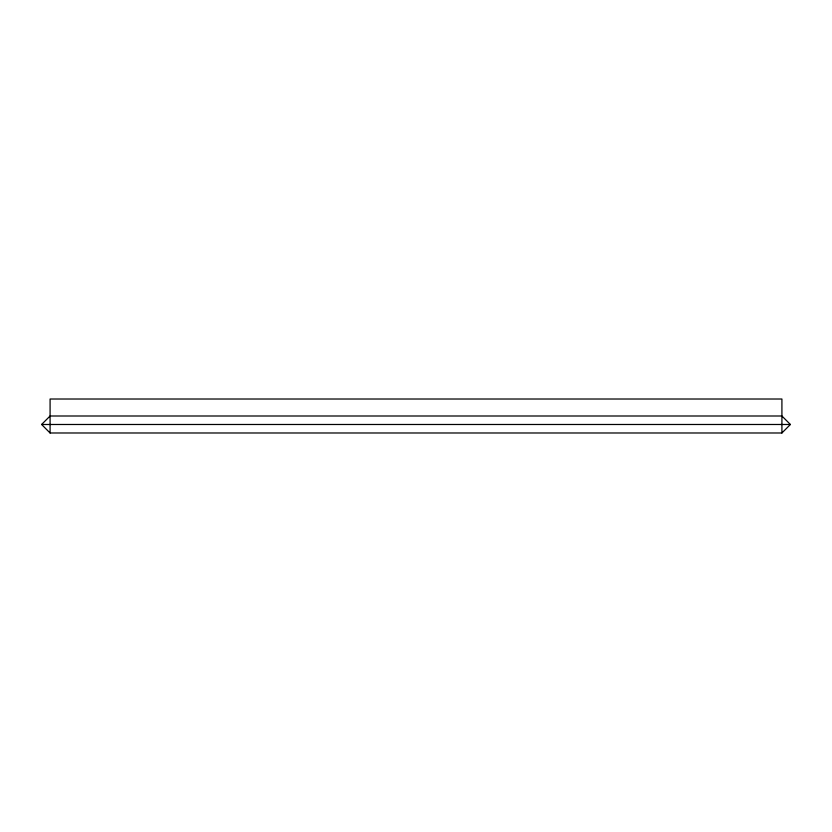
<?xml version="1.0" encoding="UTF-8"?>
<svg xmlns="http://www.w3.org/2000/svg" width="832" height="832" viewBox="0 0 832 832"><rect width="100%" height="100%" fill="white"/><g stroke="black" fill="none" stroke-linecap="round" stroke-linejoin="round"><path stroke-width="1.25" d="M41.6 424.486L50.086 416L781.914 416L790.4 424.486L781.914 432.983L50.086 432.983L41.6 424.486L790.4 424.486M781.914 432.983L781.914 399.017L50.086 399.017L50.086 432.983"/></g></svg>
